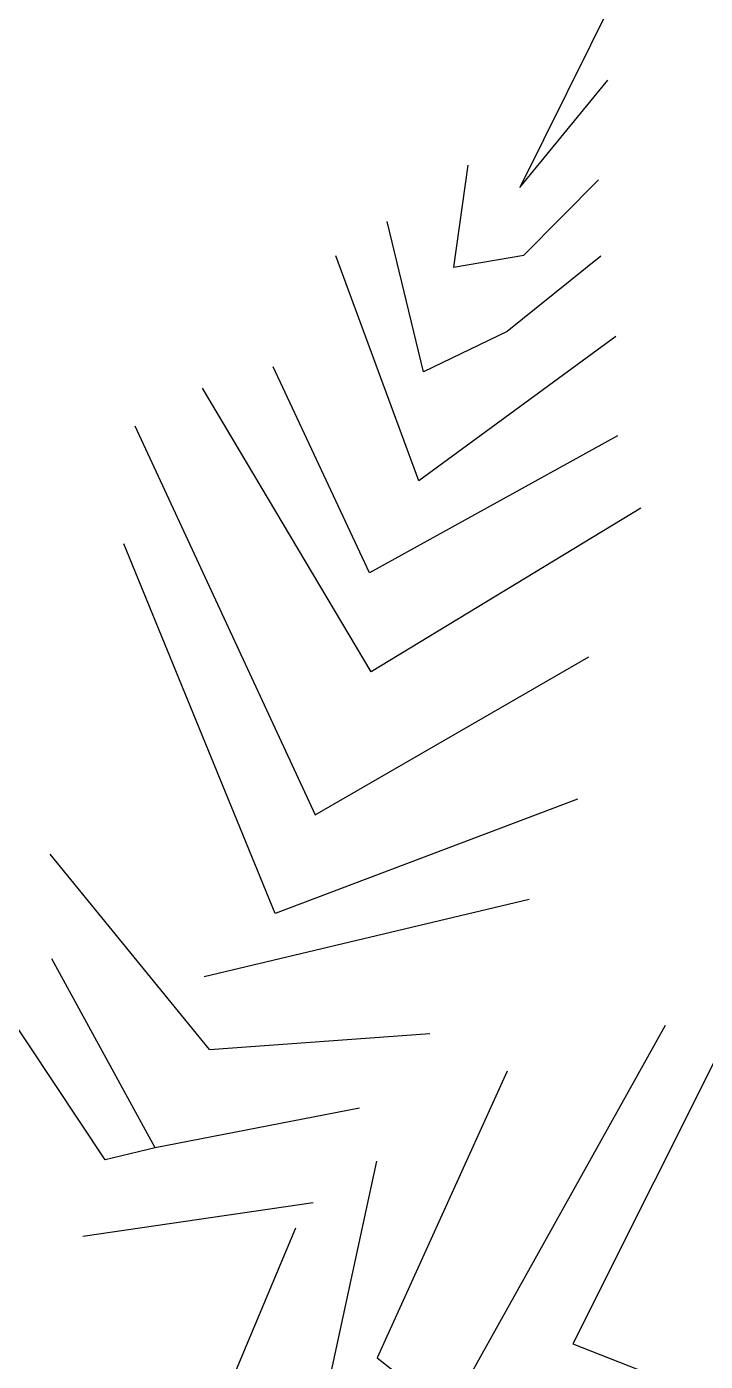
# Model space of a CAD drawing. Header units: inches. Extents: x 0.9 to 45.9, y 0.4 to 30.4.
# Drawn here: x 6.763 to 7.028, y 6.395 to 6.916 of the extents above; entities that cross this region are included whole.
import ezdxf

# ---------------------------------------------------------------- set-up
doc = ezdxf.new("R2010")
doc.units = ezdxf.units.IN
doc.header["$MEASUREMENT"] = 0
doc.layers.add('JARDÍN-PLANTAS', color=88, linetype='Continuous')
doc.layers.add('VEGETACIÓN EXISTENTE', color=84, linetype='Continuous')

# ---------------------------------------------------------------- blocks, each defined once
blk = doc.blocks.new('A03')
at = {"layer": 'VEGETACIÓN EXISTENTE', "lineweight": -2}
for p, q in [((-0.2639, -0.0412), (-0.2059, -0.2085)), ((-0.2027, -0.2331), (-0.0806, -0.0861)), ((-0.3214, -0.1136), (-0.2188, -0.2935)), ((-0.0759, -0.1799), (-0.0519, -0.1452)), ((-0.0519, -0.1452), (0.0947, -0.1831)), ((-0.327, -0.1736), (-0.6007, -0.1922)), ((-0.2489, -0.4202), (-0.327, -0.1736)), ((-0.1789, -0.3164), (-0.0759, -0.1799)), ((-0.0759, -0.1799), (0.091, -0.2388)), ((-0.3932, -0.2151), (-0.3205, -0.5352)), ((-0.0551, -0.2699), (-0.1811, -0.4007)), ((-0.0551, -0.2699), (0.1495, -0.3019)), ((-0.4389, -0.2896), (-0.682, -0.3807)), ((-0.3454, -0.6293), (-0.4389, -0.2896)), ((-0.0118, -0.3117), (-0.1679, -0.5373)), ((-0.1424, -0.625), (-0.0206, -0.3893)), ((-0.0206, -0.3893), (0.275, -0.5321)), ((0.0092, -0.4715), (-0.0712, -0.7184)), ((0.3331, -0.6102), (0.0092, -0.4715)), ((-0.0213, -0.8378), (0.0536, -0.5897)), ((0.0536, -0.5897), (0.3124, -0.6704)), ((0.0327, -0.8693), (0.1089, -0.6492)), ((0.1089, -0.6492), (0.281, -0.7224)), ((0.0883, -0.9288), (0.1295, -0.7326)), ((0.1295, -0.7326), (0.3037, -0.8245)), ((0.1574, -0.8722), (0.1864, -0.8016)), ((0.1864, -0.8016), (0.2912, -0.8736)), ((0.1416, -0.9697), (0.1574, -0.8722)), ((0.2255, -0.8823), (0.1893, -0.9282)), ((0.2729, -0.9525), (0.2255, -0.8823)), ((0.1893, -0.9282), (0.1851, -1.0152)), ((0.2826, -1.1606), (0.2287, -0.9673)), ((0.2287, -0.9673), (0.234, -1.0812))]:
    blk.add_line(p, q, dxfattribs=at)

msp = doc.modelspace()

# ---------------------------------------------------------------- hatches: boundary and pattern name
h = msp.add_hatch()
h.set_pattern_fill('AR-SAND', color=3, scale=0.01, style=0)
h.set_pattern_definition([(37.5, (-1650.61493, -906.36356), (-0.01600031, 0.48941324), [0, -0.38608, 0, -0.4318, 0, -0.41275]), (7.5, (-1650.61493, -906.36356), (0.44952328, 0.7168251), [0, -0.20828, 0, -0.34798, 0, -0.13335]), (327.5, (-1650.92735, -906.36356), (0.79099237, 0.00143718), [0, -0.127, 0, -0.4572, 0, -0.5969]), (317.5, (-1650.92735, -906.36356), (0.76355645, 0.22292932), [0, -0.0635, 0, -0.29972, 0, -0.3429])])
h.paths.add_polyline_path([(4.21143, 12.08123), (9.13643, 12.08123), (9.13643, 5.43123), (7.18059, 5.43123), (7.47895, 5.56703), (7.71743, 5.72624), (7.77263, 6.00437), (7.67421, 6.15303), (7.85182, 6.25854), (8.02334, 6.57779), (7.9463, 6.71672), (7.95194, 7.00396), (7.89556, 7.05277), (7.68926, 7.13656), (7.54256, 7.06841), (7.37748, 6.88848), (7.20208, 6.84407), (7.13716, 6.76181), (7.12096, 6.64116), (7.05881, 6.62653), (7.0115, 6.63867), (7.03967, 6.77671), (7.01942, 7.00502), (6.86337, 6.87139), (6.77339, 6.79193), (6.76322, 6.71499), (6.76322, 6.62393), (6.64531, 6.76482), (6.5373, 6.81794), (6.4315, 6.90702), (6.43897, 6.71996), (6.44527, 6.5904), (6.47244, 6.53138), (6.23643, 5.43123), (4.23761, 5.42283), (4.18524, 5.43963)])

# ---------------------------------------------------------------- block references
at = {"layer": 'JARDÍN-PLANTAS', "lineweight": -2, "xscale": 0.4748056821562435, "yscale": 0.4748056821562435, "zscale": 0.4748056821562435, "rotation": 138.056042314827}
msp.add_blockref('A03', (6.72932, 6.43931, -0.00904), dxfattribs=at)

doc.saveas('drawing.dxf')
